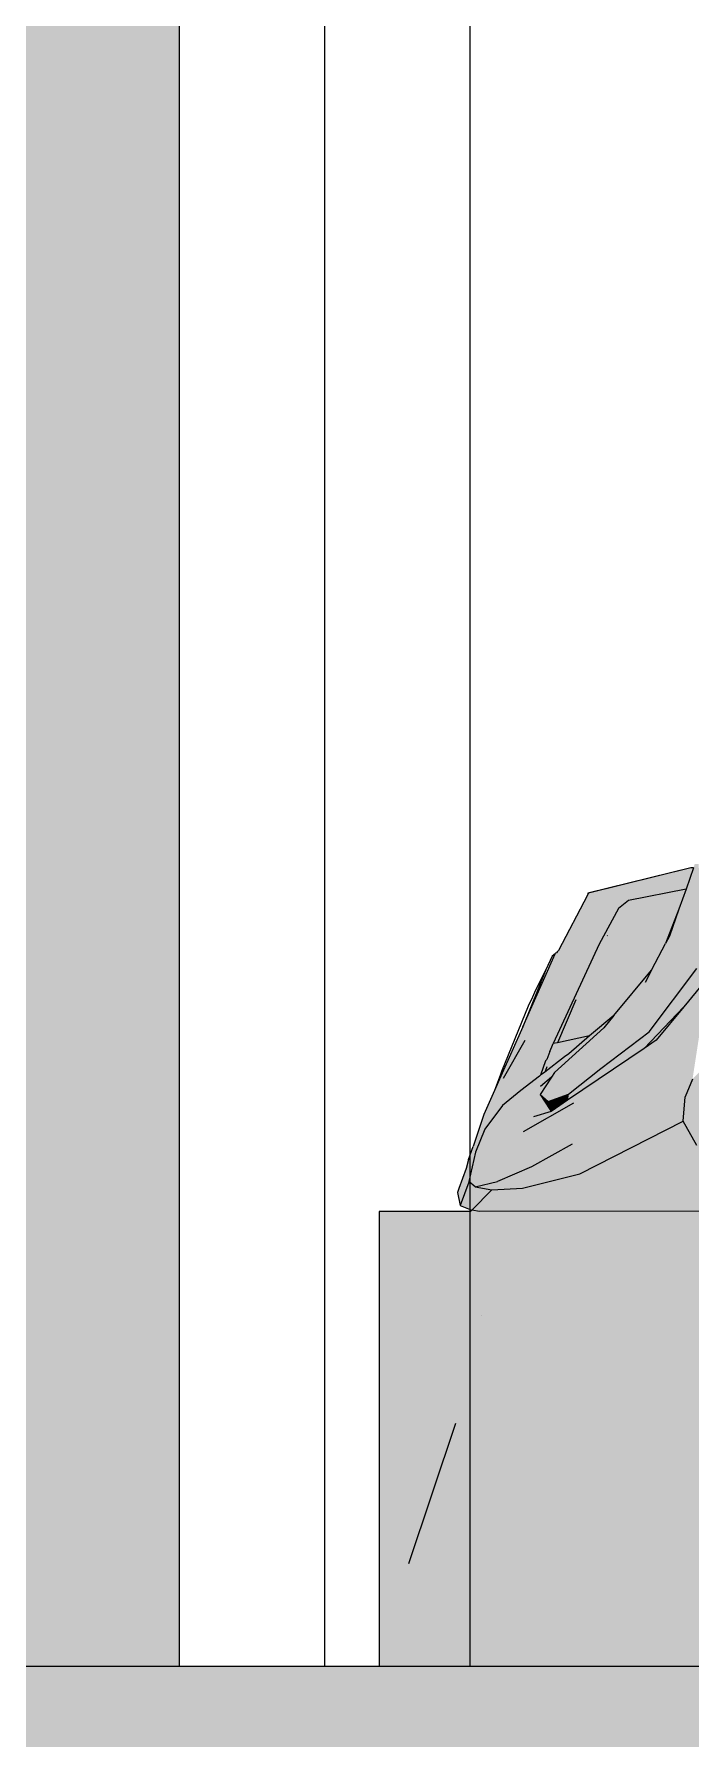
# Model space of a CAD drawing. Header units: inches. Extents: x 12792 to 19925, y -3298 to -817.
# Drawn here: x 13537.86 to 13542.38, y -1866.82 to -1855.09 of the extents above; entities that cross this region are included whole.
import ezdxf

# ---------------------------------------------------------------- set-up
doc = ezdxf.new("R2010")
doc.units = ezdxf.units.IN
doc.header["$MEASUREMENT"] = 0
for name, color, linetype in [('.', 30, 'Continuous'), ('Edges', 7, 'Continuous'), ('IEL-HATCH-002', 7, 'Continuous')]:
    doc.layers.add(name, color=color, linetype=linetype)

# ---------------------------------------------------------------- blocks, each defined once
blk = doc.blocks.new('gwg')
at = {"lineweight": 0}
h = blk.add_hatch(color=132, dxfattribs=at)
h.dxf.hatch_style = 1
h.paths.add_polyline_path([(18448.6617, -1580.7822), (18448.7799, -1580.4522), (18448.6673, -1580.4522), (18448.6673, -1580.4396), (18448.6549, -1580.4396), (18448.6506, -1580.4519), (18448.6263, -1580.5213), (18448.6032, -1580.5873), (18448.5724, -1580.6754), (18448.5594, -1580.7), (18448.5146, -1580.7852), (18448.5129, -1580.7872), (18448.39, -1580.9358), (18448.3569, -1580.9757), (18448.1955, -1581.1223), (18448.1857, -1581.1375), (18448.1484, -1581.1951), (18448.1739, -1581.2176), (18448.2407, -1581.1936), (18448.347, -1581.1091), (18448.5054, -1580.9894)])
h = blk.add_hatch(color=132, dxfattribs=at)
h.dxf.hatch_style = 1
h.paths.add_polyline_path([(18448.8218, -1581.2114), (18448.805, -1581.1835), (18448.8048, -1581.199), (18448.806, -1581.2301), (18448.8104, -1581.4462), (18448.8953, -1581.455)])
h.paths.add_polyline_path([(18449.9874, -1580.8643), (18449.9402, -1580.762), (18449.921, -1580.6601), (18449.8967, -1580.6767), (18449.8678, -1580.6599), (18449.9018, -1580.803), (18449.9844, -1580.9343), (18450.0925, -1581.0197), (18450.14, -1581.0289)])
h.paths.add_polyline_path([(18448.3412, -1580.7021), (18448.4049, -1580.5848), (18448.4376, -1580.5588), (18448.6263, -1580.5213), (18448.6506, -1580.4519), (18448.642, -1580.4521), (18448.3064, -1580.5352), (18448.3031, -1580.5415), (18448.2082, -1580.7229), (18448.2035, -1580.727), (18448.2016, -1580.7306), (18448.1983, -1580.7317), (18448.1976, -1580.7336), (18448.0911, -1580.9724), (18448.0186, -1581.1351), (18447.998, -1581.1816), (18447.9633, -1581.2603), (18447.9289, -1581.3652), (18447.9129, -1581.4077), (18447.9053, -1581.4374), (18447.8812, -1581.503), (18447.8778, -1581.5128), (18447.8768, -1581.5157), (18447.8854, -1581.5589), (18447.9137, -1581.4821), (18447.9138, -1581.4798), (18447.9362, -1581.3832), (18447.9669, -1581.3087), (18448.0243, -1581.2303), (18448.0844, -1581.1814), (18448.1459, -1581.1347), (18448.1493, -1581.1316), (18448.1657, -1581.0847), (18448.17, -1581.0802), (18448.1793, -1581.0541), (18448.1867, -1581.039), (18448.1911, -1581.028)])
h = blk.add_hatch(color=132, dxfattribs=at)
h.dxf.hatch_style = 1
h.paths.add_polyline_path([(18448.6192, -1580.9071), (18448.6845, -1580.8281), (18448.8308, -1580.4522), (18448.7799, -1580.4522), (18448.6617, -1580.7822), (18448.5054, -1580.9894), (18448.347, -1581.1091), (18448.2407, -1581.1936), (18448.2375, -1581.2138), (18448.4886, -1581.044)])
h = blk.add_hatch(color=132, dxfattribs=at)
h.dxf.hatch_style = 1
h.paths.add_polyline_path([(18448.5129, -1580.7872), (18448.5146, -1580.7852), (18448.5594, -1580.7), (18448.6032, -1580.5873), (18448.6263, -1580.5213), (18448.4376, -1580.5588), (18448.4049, -1580.5848), (18448.3412, -1580.7021), (18448.1911, -1581.028), (18448.2049, -1581.025), (18448.3103, -1581.002), (18448.39, -1580.9358)])
h = blk.add_hatch(color=132, dxfattribs=at)
h.dxf.hatch_style = 1
h.paths.add_polyline_path([(18448.6476, -1581.1445), (18448.6991, -1580.8104), (18448.6845, -1580.8281), (18448.6192, -1580.9071), (18448.5284, -1581.0171), (18448.4886, -1581.044), (18448.2375, -1581.2138), (18448.1874, -1581.2477), (18448.1839, -1581.2502), (18448.1814, -1581.2449), (18448.1484, -1581.1951), (18448.1857, -1581.1375), (18448.1955, -1581.1223), (18448.3569, -1580.9757), (18448.39, -1580.9358), (18448.3103, -1581.002), (18448.2421, -1581.0616), (18448.2281, -1581.0711), (18448.1634, -1581.1214), (18448.1493, -1581.1316), (18448.1459, -1581.1347), (18448.0844, -1581.1814), (18448.0243, -1581.2303), (18447.9669, -1581.3087), (18447.9362, -1581.3832), (18447.9138, -1581.4798), (18447.9354, -1581.4975), (18447.9892, -1581.5074), (18448.0907, -1581.5012), (18448.2783, -1581.4545), (18448.6167, -1581.2823), (18448.6233, -1581.2024)])
h = blk.add_hatch(color=132, dxfattribs=at)
h.dxf.hatch_style = 1
h.paths.add_polyline_path([(18448.6192, -1580.9071), (18448.4886, -1581.044), (18448.5284, -1581.0171)])
h = blk.add_hatch(color=132, dxfattribs=at)
h.dxf.hatch_style = 1
h.paths.add_polyline_path([(18449.7162, -1581.293), (18449.6175, -1581.1474), (18449.5627, -1580.9824), (18449.3837, -1581.2364), (18449.2203, -1581.3824), (18449.1224, -1581.4182), (18448.9806, -1581.4638), (18448.7708, -1581.4421), (18448.6615, -1581.3621), (18448.6167, -1581.2823), (18448.2783, -1581.4545), (18448.0907, -1581.5012), (18447.9892, -1581.5074), (18447.9239, -1581.5735), (18447.9489, -1581.5777), (18450.2969, -1581.5766), (18450.2997, -1581.5771), (18450.3106, -1581.5777), (18450.3488, -1581.5765), (18450.1199, -1581.5361), (18449.9063, -1581.4505)])
h = blk.add_hatch(color=132, dxfattribs=at)
h.dxf.hatch_style = 1
h.paths.add_polyline_path([(18448.3103, -1581.002), (18448.2049, -1581.025), (18448.1911, -1581.028), (18448.1867, -1581.039), (18448.1793, -1581.0541), (18448.17, -1581.0802), (18448.1657, -1581.0847), (18448.1493, -1581.1316), (18448.1634, -1581.1214), (18448.2281, -1581.0711), (18448.2421, -1581.0616)])
h = blk.add_hatch(color=132, dxfattribs=at)
h.dxf.hatch_style = 1
h.paths.add_polyline_path([(18448.8855, -1581.1413), (18448.9028, -1581.0775), (18448.8802, -1581.0417), (18448.7612, -1581.028), (18448.6476, -1581.1445), (18448.6233, -1581.2024), (18448.6167, -1581.2823), (18448.6615, -1581.3621), (18448.7708, -1581.4421), (18448.8104, -1581.4462), (18448.806, -1581.2301), (18448.8048, -1581.199), (18448.805, -1581.1835)])
h = blk.add_hatch(color=132, dxfattribs=at)
h.dxf.hatch_style = 1
h.paths.add_polyline_path([(18448.1739, -1581.2176), (18448.1484, -1581.1951), (18448.1814, -1581.2449), (18448.1822, -1581.2406)])
h = blk.add_hatch(color=132, dxfattribs=at)
h.dxf.hatch_style = 1
h.paths.add_polyline_path([(18448.2407, -1581.1936), (18448.1739, -1581.2176), (18448.1822, -1581.2406), (18448.1814, -1581.2449), (18448.1853, -1581.2491), (18448.1874, -1581.2477), (18448.2375, -1581.2138)])
h = blk.add_hatch(color=132, dxfattribs=at)
h.dxf.hatch_style = 1
h.paths.add_polyline_path([(18447.9892, -1581.5074), (18447.9354, -1581.4975), (18447.9138, -1581.4798), (18447.9137, -1581.4821), (18447.8854, -1581.5589), (18447.9239, -1581.5735)])
at = {"lineweight": 0, "true_color": 0xf1eb1f}
h = blk.add_hatch(color=2, dxfattribs=at)
h.dxf.hatch_style = 1
h.paths.add_polyline_path([(18462.4999, -1581.5777), (18462.2005, -1581.5777), (18459.7333, -1581.5773), (18459.6683, -1581.5777), (18459.6109, -1581.5761), (18459.6078, -1581.5777), (18459.598, -1581.5758), (18458.6796, -1581.5777), (18456.5731, -1581.5768), (18456.5698, -1581.5777), (18456.5344, -1581.5777), (18456.5133, -1581.5776), (18456.5, -1581.5768), (18456.4951, -1581.5779), (18456.491, -1581.5768), (18455.0528, -1581.5777), (18453.7197, -1581.5763), (18453.71, -1581.5763), (18453.7037, -1581.5777), (18453.6582, -1581.5767), (18453.6386, -1581.5789), (18453.6325, -1581.5769), (18453.614, -1581.5777), (18453.6094, -1581.5777), (18453.6077, -1581.577), (18450.4708, -1581.5765), (18450.4655, -1581.5776), (18450.442, -1581.5777), (18450.4256, -1581.5777), (18450.3488, -1581.5765), (18450.3036, -1581.5779), (18450.2969, -1581.5766), (18447.9489, -1581.5777), (18447.9239, -1581.5735), (18447.9197, -1581.5777), (18447.6204, -1581.5777), (18447.6204, -1583.0681), (18462.4999, -1583.0681)])
at = {"layer": '.', "color": 7, "linetype": 'Continuous', "lineweight": 0, "true_color": 0xffffff, "transparency": 33554687}
for p, q in [((18447.9561, -1581.9192), (18447.9561, -1581.9192)), ((18447.717, -1582.7322), (18447.8715, -1582.2717))]:
    blk.add_line(p, q, dxfattribs=at)
at = {"layer": 'Edges', "lineweight": 0}
for p, q in [((18448.642, -1580.4521), (18448.3048, -1580.5343)), ((18448.642, -1580.4521), (18448.3064, -1580.5352)), ((18448.6506, -1580.4519), (18448.6263, -1580.5213)), ((18448.6506, -1580.4519), (18448.642, -1580.4521)), ((18448.3031, -1580.5415), (18448.2082, -1580.7229)), ((18448.3048, -1580.5343), (18448.3031, -1580.5415)), ((18448.3064, -1580.5352), (18448.3031, -1580.5415)), ((18448.6263, -1580.5213), (18448.4376, -1580.5588)), ((18448.6263, -1580.5213), (18448.6032, -1580.5873)), ((18448.4049, -1580.5848), (18448.3412, -1580.7021)), ((18448.4376, -1580.5588), (18448.4049, -1580.5848)), ((18448.6032, -1580.5873), (18448.5594, -1580.7)), ((18448.6032, -1580.5873), (18448.5724, -1580.6754)), ((18448.3412, -1580.7021), (18448.1911, -1581.028)), ((18448.3692, -1580.6732), (18448.3682, -1580.6745)), ((18448.5146, -1580.7852), (18448.5594, -1580.7)), ((18448.5724, -1580.6754), (18448.5594, -1580.7)), ((18448.0911, -1580.9724), (18448.1976, -1580.7336)), ((18448.1874, -1580.7411), (18448.1666, -1580.786)), ((18448.1976, -1580.7336), (18448.1874, -1580.7411)), ((18448.1983, -1580.7317), (18448.1976, -1580.7336)), ((18448.2016, -1580.7306), (18448.1983, -1580.7317)), ((18448.2035, -1580.727), (18448.2016, -1580.7306)), ((18448.2082, -1580.7229), (18448.2035, -1580.727)), ((18448.1666, -1580.786), (18448.1325, -1580.853)), ((18448.1666, -1580.786), (18448.1417, -1580.8487)), ((18448.39, -1580.9358), (18448.5129, -1580.7872)), ((18448.5129, -1580.7872), (18448.4924, -1580.8275)), ((18448.5054, -1580.9894), (18448.6617, -1580.7822)), ((18448.5146, -1580.7852), (18448.5129, -1580.7872)), ((18448.6845, -1580.8281), (18448.6192, -1580.9071)), ((18448.1417, -1580.8487), (18448.0911, -1580.9724)), ((18448.1231, -1580.8756), (18448.1089, -1580.9052)), ((18448.1325, -1580.853), (18448.1231, -1580.8756)), ((18448.265, -1580.884), (18448.2049, -1581.025)), ((18448.1089, -1580.9052), (18448.0214, -1581.1197)), ((18448.39, -1580.9358), (18448.3103, -1581.002)), ((18448.39, -1580.9358), (18448.3569, -1580.9757)), ((18448.6192, -1580.9071), (18448.4886, -1581.044)), ((18448.6192, -1580.9071), (18448.5284, -1581.0171)), ((18448.0911, -1580.9724), (18448.0186, -1581.1351)), ((18448.3569, -1580.9757), (18448.1955, -1581.1223)), ((18448.347, -1581.1091), (18448.5054, -1580.9894)), ((18448.0976, -1581.0177), (18448.027, -1581.1421)), ((18448.1793, -1581.0541), (18448.17, -1581.0802)), ((18448.1793, -1581.0541), (18448.1867, -1581.039)), ((18448.1867, -1581.039), (18448.1911, -1581.028)), ((18448.2049, -1581.025), (18448.1911, -1581.028)), ((18448.3103, -1581.002), (18448.2049, -1581.025)), ((18448.4886, -1581.044), (18448.2375, -1581.2138)), ((18448.3103, -1581.002), (18448.2421, -1581.0616)), ((18448.5284, -1581.0171), (18448.4886, -1581.044)), ((18448.1657, -1581.0847), (18448.1493, -1581.1316)), ((18448.2281, -1581.0711), (18448.1634, -1581.1214)), ((18448.1704, -1581.1044), (18448.1634, -1581.1214)), ((18448.17, -1581.0802), (18448.1657, -1581.0847)), ((18448.2421, -1581.0616), (18448.2281, -1581.0711)), ((18448.2407, -1581.1936), (18448.347, -1581.1091)), ((18448.0175, -1581.1294), (18447.998, -1581.1816)), ((18448.0186, -1581.1351), (18447.998, -1581.1816)), ((18448.0187, -1581.1261), (18448.0175, -1581.1294)), ((18448.0214, -1581.1197), (18448.0187, -1581.1261)), ((18448.1459, -1581.1347), (18448.0844, -1581.1814)), ((18448.1493, -1581.1316), (18448.1459, -1581.1347)), ((18448.1857, -1581.1375), (18448.1484, -1581.1951)), ((18448.1857, -1581.1375), (18448.1492, -1581.1682)), ((18448.1634, -1581.1214), (18448.1493, -1581.1316)), ((18448.1955, -1581.1223), (18448.1857, -1581.1375)), ((18448.6476, -1581.1445), (18448.6233, -1581.2024)), ((18447.998, -1581.1816), (18447.9633, -1581.2603)), ((18448.0844, -1581.1814), (18448.0243, -1581.2303)), ((18448.1484, -1581.1951), (18448.1739, -1581.2176)), ((18448.1484, -1581.1951), (18448.1814, -1581.2449)), ((18448.1739, -1581.2176), (18448.2407, -1581.1936)), ((18448.1739, -1581.2176), (18448.1822, -1581.2406)), ((18448.2375, -1581.2138), (18448.1874, -1581.2477)), ((18448.2375, -1581.2138), (18448.2407, -1581.1936)), ((18448.6167, -1581.2823), (18448.6233, -1581.2024)), ((18447.9633, -1581.2603), (18447.9289, -1581.3652)), ((18448.0243, -1581.2303), (18447.9669, -1581.3087)), ((18448.2575, -1581.2232), (18448.092, -1581.3168)), ((18448.1839, -1581.2502), (18448.1267, -1581.2677)), ((18448.1822, -1581.2406), (18448.1814, -1581.2449)), ((18448.1814, -1581.2449), (18448.1839, -1581.2502)), ((18448.1814, -1581.2449), (18448.1853, -1581.2491)), ((18448.1853, -1581.2491), (18448.1839, -1581.2502)), ((18448.1874, -1581.2477), (18448.1853, -1581.2491)), ((18447.9669, -1581.3087), (18447.9362, -1581.3832)), ((18448.2783, -1581.4545), (18448.6167, -1581.2823)), ((18448.6615, -1581.3621), (18448.6167, -1581.2823)), ((18447.9129, -1581.4077), (18447.9289, -1581.3652)), ((18447.9362, -1581.3832), (18447.9138, -1581.4798)), ((18448.2533, -1581.3574), (18448.1201, -1581.4322)), ((18447.9053, -1581.4374), (18447.8812, -1581.503)), ((18447.9129, -1581.4077), (18447.9053, -1581.4374)), ((18447.9151, -1581.4075), (18447.914, -1581.4096)), ((18448.1201, -1581.4322), (18448.008, -1581.4798)), ((18447.9137, -1581.4821), (18447.8854, -1581.5589)), ((18447.9138, -1581.4798), (18447.9137, -1581.4821)), ((18447.9354, -1581.4975), (18447.9138, -1581.4798)), ((18447.9354, -1581.4975), (18448.008, -1581.4798)), ((18447.9354, -1581.4975), (18447.9892, -1581.5074)), ((18447.9892, -1581.5074), (18448.0907, -1581.5012)), ((18448.0907, -1581.5012), (18448.2783, -1581.4545)), ((18447.8778, -1581.5128), (18447.8768, -1581.5157)), ((18447.8768, -1581.5157), (18447.8854, -1581.5589)), ((18447.8812, -1581.503), (18447.8778, -1581.5128)), ((18447.9239, -1581.5735), (18447.9892, -1581.5074)), ((18447.6204, -1581.5777), (18447.6204, -1583.0681)), ((18447.9197, -1581.5777), (18447.6204, -1581.5777)), ((18447.8854, -1581.5589), (18447.9239, -1581.5735)), ((18447.9197, -1581.5777), (18447.9239, -1581.5735)), ((18447.9489, -1581.5777), (18447.9239, -1581.5735)), ((18450.2969, -1581.5766), (18447.9489, -1581.5777)), ((18447.6204, -1583.0681), (18462.4999, -1583.0681))]:
    blk.add_line(p, q, dxfattribs=at)

msp = doc.modelspace()

# ---------------------------------------------------------------- hatches: boundary and pattern name
at = {"layer": 'IEL-HATCH-002', "true_color": 0xf8f5f1, "transparency": 33554687}
h = msp.add_hatch(color=7, dxfattribs=at)
h.dxf.hatch_style = 1
h.paths.add_polyline_path([(13605.859, -1756.321), (13505.859, -1756.321), (13505.859, -1866.321), (13520.859, -1866.321), (13521.344, -1807.866, -0.341642), (13536.859, -1793.856), (13536.859, -1866.321), (13538.859, -1866.321), (13538.859, -1794.321, -1), (13572.859, -1794.321), (13572.859, -1866.321), (13574.859, -1866.321), (13574.859, -1793.856, -0.341642), (13590.374, -1807.866), (13590.859, -1866.321), (13605.859, -1866.321)])
at = {"layer": 'IEL-HATCH-002', "true_color": 0x9d754d, "transparency": 33554687}
h = msp.add_hatch(color=35, dxfattribs=at)
h.dxf.hatch_style = 1
h.paths.add_polyline_path([(13605.859, -1886.321), (13505.859, -1886.321), (13505.859, -1888.321), (13605.859, -1888.321)])
h.paths.add_polyline_path([(13605.859, -1866.321), (13505.859, -1866.321), (13505.859, -1867.321), (13605.859, -1867.321)])

# ---------------------------------------------------------------- linework, layer by layer
msp.add_line((13505.859, -1866.321), (13605.859, -1866.321))
at = {"color": 41, "true_color": 0xf4ee51}
for points in [[(13572.859, -1866.321), (13572.859, -1794.321, 1), (13538.859, -1794.321), (13538.859, -1866.321)], [(13571.859, -1866.321), (13571.859, -1794.321, 1), (13539.859, -1794.321), (13539.859, -1866.321)]]:
    msp.add_lwpolyline(points, format="xyb", dxfattribs=at)
msp.add_lwpolyline([(13570.859, -1866.321), (13570.859, -1794.321, 1), (13540.859, -1794.321), (13540.859, -1866.321)], format="xyb")

# ---------------------------------------------------------------- block references
at = {"xscale": 2.099942155810731, "yscale": 2.099942155810731, "zscale": 2.099942155810731}
msp.add_blockref('gwg', (-25198.7, 1458.031), dxfattribs=at)

doc.saveas('drawing.dxf')
